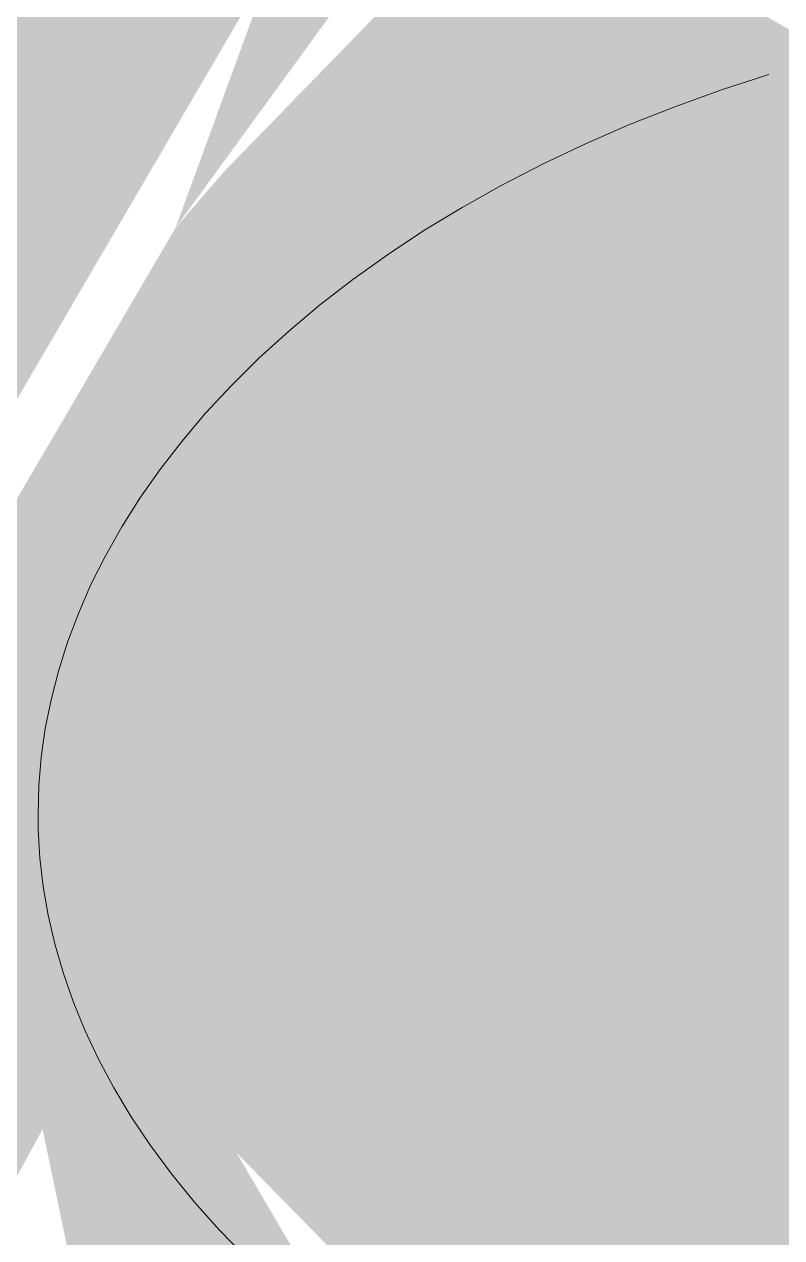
# Model space of a CAD drawing. Header units: inches. Extents: x -26493 to -10162, y -132 to 713.
# Drawn here: x -25622.801 to -25622.425, y 283.998 to 284.6 of the extents above; entities that cross this region are included whole.
import ezdxf

# ---------------------------------------------------------------- set-up
doc = ezdxf.new("R2010")
doc.units = ezdxf.units.IN
doc.header["$MEASUREMENT"] = 0
doc.layers.add('Q-SPCQ', color=91, linetype='Continuous', lineweight=9)

# ---------------------------------------------------------------- blocks, each defined once
blk = doc.blocks.new('Basketball_Backstop-Performance_Sports_Systems-3103-Ceiling_Hung - 27_-0_ to 27_-11 7_8_-652462-Section 13')
at = {"layer": 'Q-SPCQ'}
h = blk.add_hatch(color=256, dxfattribs=at)
h.paths.add_polyline_path([(-25622.72558, 283.74297), (-25622.84255, 283.95797), (-25622.79153, 284.05162), (-25622.74121, 283.81012)], flags=0)
h.paths.add_polyline_path([(-25622.8304, 284.14537), (-25622.87668, 283.91582), (-25622.94797, 283.97008), (-25622.8317, 284.14343)], flags=0)
h.paths.add_polyline_path([(-25622.72558, 284.49868), (-25622.84653, 284.29195), (-25622.87668, 284.20307), (-25622.93523, 284.34193), (-25622.8317, 284.59465), (-25622.67733, 284.63081)], flags=0)
h.paths.add_polyline_path([(-25622.98379, 282.955), (-25622.66879, 282.955), (-25622.72558, 283.90004), (-25622.7673, 283.96861), (-25622.6954, 284.03991), (-25622.53101, 283.87202), (-25622.4381, 283.89537), (-25622.34685, 283.99557), (-25622.16879, 284.05163), (-25622.35704, 284.20041), (-25622.41879, 284.59538), (-25622.46263, 284.62077), (-25622.65793, 284.51165), (-25622.72558, 284.49868), (-25622.41628, 284.92347), (-25622.41879, 285.1875), (-25623.10629, 285.1875), (-25623.07435, 282.955)], flags=0)
h.paths.add_polyline_path([(-25622.16879, 284.31994), (-25622.16879, 284.43946), (-25622.25431, 284.39999), (-25622.1751, 284.32584)], flags=0)
h = blk.add_hatch(color=256, dxfattribs=at)
h.paths.add_polyline_path([(-25622.72558, 284.49868), (-25622.57874, 284.52684), (-25622.41822, 284.6699), (-25622.43918, 284.79631), (-25622.70123, 284.52684)], flags=0)
h.paths.add_polyline_path([(-25622.8304, 284.14537), (-25622.8304, 284.36874), (-25622.67733, 284.63081), (-25622.72558, 284.64917), (-25622.87668, 284.57154), (-25622.94797, 284.29195)], flags=0)
h.paths.add_polyline_path([(-25621.612, 284.49868), (-25621.92026, 284.78818), (-25621.8807, 284.62252), (-25621.72623, 284.52059)], flags=0)
h.paths.add_polyline_path([(-25621.50718, 284.14537), (-25621.38961, 284.29195), (-25621.48555, 284.58421), (-25621.66025, 284.63081), (-25621.50718, 284.36874), (-25621.48555, 284.34193)], flags=0)
h = blk.add_hatch(color=256, dxfattribs=at)
h.paths.add_polyline_path([(-25622.45688, 283.61799), (-25622.59356, 283.69022), (-25622.61135, 283.64454), (-25622.48147, 283.62222)], flags=0)
h.paths.add_polyline_path([(-25621.83506, 283.65702), (-25621.75884, 283.72827), (-25621.612, 283.74297), (-25621.63939, 283.86834), (-25621.56194, 283.95797), (-25621.64218, 284.03991), (-25621.75884, 283.886), (-25622.0977, 283.73621), (-25621.82473, 283.68429)], flags=0)
h.paths.add_polyline_path([(-25622.45727, 283.69619), (-25622.28902, 283.73384), (-25622.16879, 283.76593), (-25622.61073, 283.89537), (-25622.70226, 284.05162), (-25622.77564, 283.95797), (-25622.6954, 283.86511), (-25622.72558, 283.74297), (-25622.4574, 283.72108)], flags=0)
h.paths.add_polyline_path([(-25621.612, 283.74297), (-25621.49503, 283.95797), (-25621.53015, 284.14537), (-25621.58356, 283.86511)], flags=0)
h.paths.add_polyline_path([(-25622.72558, 283.74297), (-25622.8304, 284.03603), (-25622.82581, 283.86511)], flags=0)
h.paths.add_polyline_path([(-25621.48555, 283.89706), (-25621.38961, 283.97008), (-25621.50718, 284.14537)], flags=0)
h.paths.add_polyline_path([(-25622.85203, 283.89706), (-25622.8304, 284.14537), (-25622.94797, 283.97008)], flags=0)
at = {"layer": 'Q-SPCQ', "flags": 128}
for points in [[(-25622.79379, 284.20787), (-25622.79339, 284.22201), (-25622.79219, 284.23617), (-25622.79018, 284.25034), (-25622.78734, 284.26455), (-25622.78368, 284.27878), (-25622.77917, 284.29305), (-25622.77379, 284.30734), (-25622.76753, 284.32165), (-25622.76037, 284.33595), (-25622.7523, 284.35024), (-25622.7433, 284.36448), (-25622.73338, 284.37865), (-25622.72251, 284.39272), (-25622.7107, 284.40664), (-25622.69796, 284.4204), (-25622.68428, 284.43394), (-25622.66969, 284.44724), (-25622.65419, 284.46025), (-25622.6378, 284.47294), (-25622.62056, 284.48526), (-25622.60247, 284.4972), (-25622.58357, 284.5087), (-25622.56389, 284.51974), (-25622.54347, 284.53029), (-25622.52234, 284.54031), (-25622.50054, 284.54978), (-25622.4781, 284.55867), (-25622.45507, 284.56695), (-25622.4315, 284.57462)], [(-25622.69069, 283.988), (-25622.70394, 284.00164), (-25622.71625, 284.01548), (-25622.72763, 284.02948), (-25622.73806, 284.04359), (-25622.74756, 284.0578), (-25622.75613, 284.07207), (-25622.76378, 284.08637), (-25622.77052, 284.10068), (-25622.77637, 284.11498), (-25622.78135, 284.12926), (-25622.78547, 284.14351), (-25622.78875, 284.15773), (-25622.7912, 284.17192), (-25622.79284, 284.18609), (-25622.79367, 284.20023), (-25622.79379, 284.20787)]]:
    blk.add_lwpolyline(points, dxfattribs=at)
at = {"layer": 'Q-SPCQ'}
blk.add_ellipse((-25622.16879, 283.76593), major_axis=(0.375, 0), ratio=0.707107, start_param=0.400104, end_param=2.741488, dxfattribs=at)

msp = doc.modelspace()

# ---------------------------------------------------------------- block references
at = {"layer": 'Q-SPCQ'}
msp.add_blockref('Basketball_Backstop-Performance_Sports_Systems-3103-Ceiling_Hung - 27_-0_ to 27_-11 7_8_-652462-Section 13', (0, 0), dxfattribs=at)

doc.saveas('drawing.dxf')
